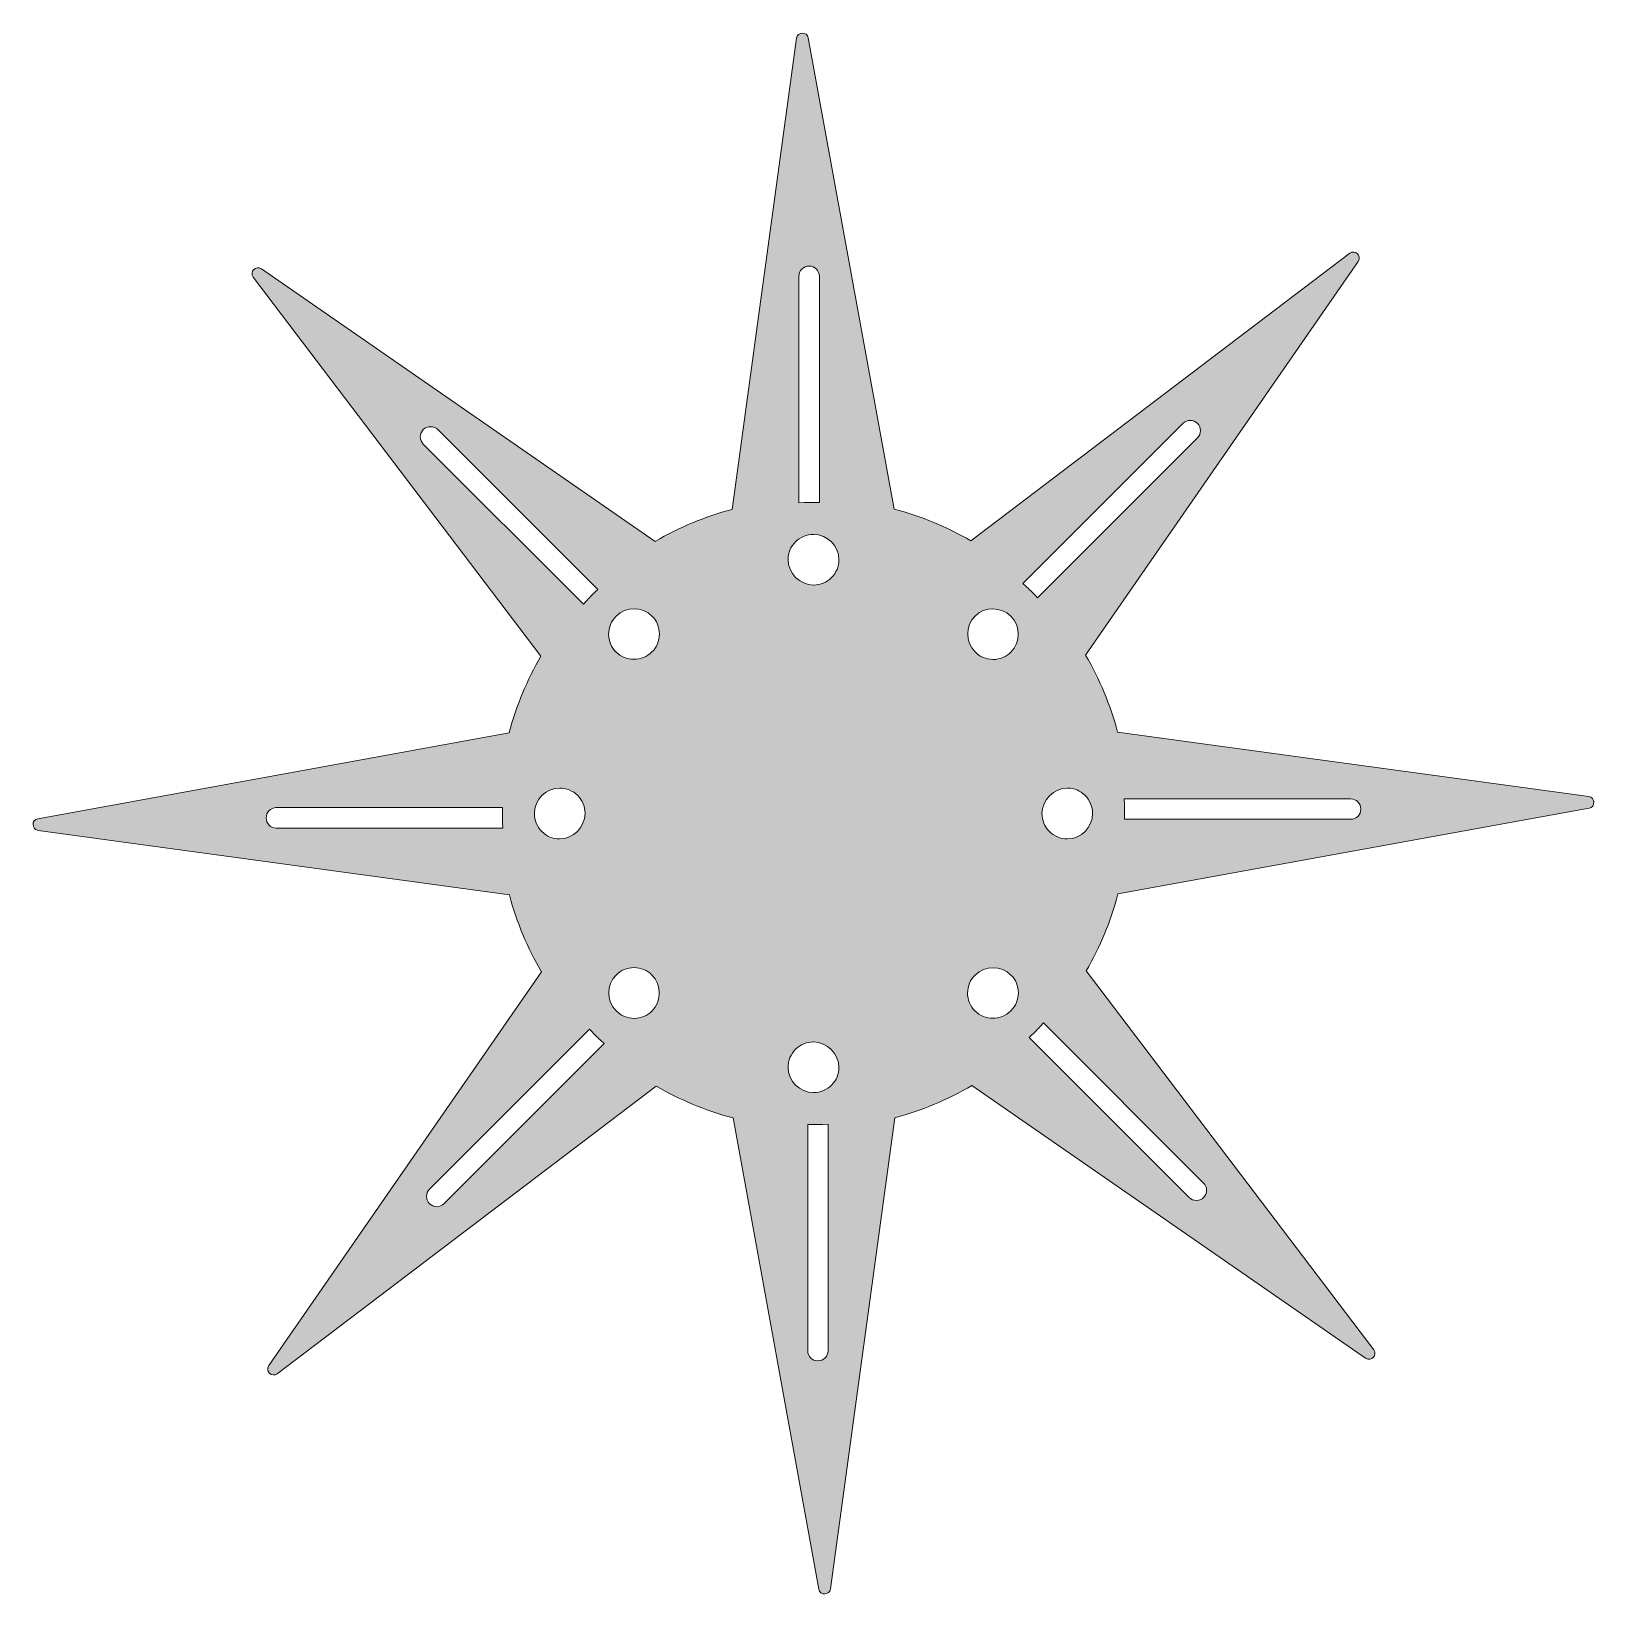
# Model space of a CAD drawing. Header units: inches. Extents: x 12.2 to 24.3, y -24.3 to -12.2.
import ezdxf

# ---------------------------------------------------------------- set-up
doc = ezdxf.new("R2010")
doc.units = ezdxf.units.IN
doc.header["$MEASUREMENT"] = 0
doc.layers.add('Layer 1', color=7, linetype='Continuous')

msp = doc.modelspace()

# ---------------------------------------------------------------- hatches: boundary and pattern name
at = {"layer": 'Layer 1', "true_color": 0xffffff}
h = msp.add_hatch(color=7, dxfattribs=at)
h.dxf.hatch_style = 2
edge = h.paths.add_edge_path()
edge.add_spline(control_points=[(24.204, -18.108), (24.204, -18.108), (20.582, -17.612), (20.582, -17.612), (20.526, -17.403), (20.443, -17.204), (20.336, -17.021), (20.336, -17.021), (22.432, -13.994), (22.432, -13.994), (22.461, -13.951), (22.408, -13.9), (22.367, -13.931), (22.367, -13.931), (19.454, -16.142), (19.454, -16.142), (19.271, -16.036), (19.072, -15.953), (18.863, -15.898), (18.863, -15.898), (18.204, -12.276), (18.204, -12.276), (18.195, -12.225), (18.121, -12.226), (18.114, -12.278), (18.114, -12.278), (17.618, -15.9), (17.618, -15.9), (17.408, -15.956), (17.21, -16.039), (17.027, -16.146), (17.027, -16.146), (13.999, -14.05), (13.999, -14.05), (13.957, -14.021), (13.906, -14.074), (13.937, -14.115), (13.937, -14.115), (16.148, -17.028), (16.148, -17.028), (16.042, -17.211), (15.959, -17.41), (15.903, -17.619), (15.903, -17.619), (12.281, -18.278), (12.281, -18.278), (12.23, -18.287), (12.232, -18.361), (12.283, -18.368), (12.283, -18.368), (15.906, -18.864), (15.906, -18.864), (15.961, -19.074), (16.045, -19.272), (16.152, -19.455), (16.152, -19.455), (14.056, -22.483), (14.056, -22.483), (14.026, -22.525), (14.08, -22.576), (14.121, -22.545), (14.121, -22.545), (17.033, -20.334), (17.033, -20.334), (17.217, -20.44), (17.415, -20.523), (17.625, -20.579), (17.625, -20.579), (18.284, -24.201), (18.284, -24.201), (18.293, -24.252), (18.367, -24.25), (18.374, -24.199), (18.374, -24.199), (18.87, -20.577), (18.87, -20.577), (19.079, -20.521), (19.278, -20.437), (19.461, -20.33), (19.461, -20.33), (22.488, -22.426), (22.488, -22.426), (22.531, -22.456), (22.582, -22.402), (22.551, -22.361), (22.551, -22.361), (20.34, -19.449), (20.34, -19.449), (20.446, -19.265), (20.529, -19.067), (20.584, -18.857), (20.584, -18.857), (24.206, -18.198), (24.206, -18.198), (24.257, -18.189), (24.256, -18.115), (24.204, -18.108)], knot_values=[0, 0, 0, 0, 1, 1, 1, 2, 2, 2, 3, 3, 3, 4, 4, 4, 5, 5, 5, 6, 6, 6, 7, 7, 7, 8, 8, 8, 9, 9, 9, 10, 10, 10, 11, 11, 11, 12, 12, 12, 13, 13, 13, 14, 14, 14, 15, 15, 15, 16, 16, 16, 17, 17, 17, 18, 18, 18, 19, 19, 19, 20, 20, 20, 21, 21, 21, 22, 22, 22, 23, 23, 23, 24, 24, 24, 25, 25, 25, 26, 26, 26, 27, 27, 27, 28, 28, 28, 29, 29, 29, 30, 30, 30, 31, 31, 31, 32, 32, 32, 32], degree=3, periodic=1)
edge = h.paths.add_edge_path()
edge.add_spline(control_points=[(14.114, -18.351), (14.071, -18.351), (14.036, -18.315), (14.036, -18.272), (14.036, -18.228), (14.071, -18.193), (14.114, -18.193), (14.114, -18.193), (15.852, -18.193), (15.852, -18.193), (15.852, -18.193), (15.852, -18.238), (15.852, -18.238), (15.852, -18.261), (15.853, -18.285), (15.853, -18.308), (15.853, -18.308), (15.855, -18.351), (15.855, -18.351), (15.855, -18.351), (14.114, -18.351), (14.114, -18.351)], knot_values=[0, 0, 0, 0, 1, 1, 1, 2, 2, 2, 3, 3, 3, 4, 4, 4, 5, 5, 5, 6, 6, 6, 7, 7, 7, 7], degree=3, periodic=1)
edge = h.paths.add_edge_path()
edge.add_spline(control_points=[(15.244, -15.398), (15.229, -15.383), (15.221, -15.363), (15.221, -15.342), (15.221, -15.321), (15.23, -15.301), (15.244, -15.286), (15.274, -15.257), (15.326, -15.257), (15.356, -15.286), (15.356, -15.286), (16.585, -16.515), (16.585, -16.515), (16.585, -16.515), (16.564, -16.535), (16.564, -16.535), (16.541, -16.559), (16.518, -16.583), (16.495, -16.607), (16.495, -16.607), (16.475, -16.628), (16.475, -16.628), (16.475, -16.628), (15.244, -15.398), (15.244, -15.398)], knot_values=[0, 0, 0, 0, 1, 1, 1, 2, 2, 2, 3, 3, 3, 4, 4, 4, 5, 5, 5, 6, 6, 6, 7, 7, 7, 8, 8, 8, 8], degree=3, periodic=1)
edge = h.paths.add_edge_path()
edge.add_spline(control_points=[(16.098, -18.238), (16.099, -18.131), (16.186, -18.043), (16.293, -18.043), (16.341, -18.042), (16.394, -18.063), (16.431, -18.1), (16.468, -18.138), (16.488, -18.187), (16.488, -18.238), (16.486, -18.344), (16.397, -18.433), (16.292, -18.434), (16.292, -18.434), (16.291, -18.434), (16.291, -18.434), (16.24, -18.434), (16.192, -18.414), (16.156, -18.377), (16.118, -18.34), (16.098, -18.291), (16.098, -18.238)], knot_values=[0, 0, 0, 0, 1, 1, 1, 2, 2, 2, 3, 3, 3, 4, 4, 4, 5, 5, 5, 6, 6, 6, 7, 7, 7, 7], degree=3, periodic=1)
edge = h.paths.add_edge_path()
edge.add_spline(control_points=[(15.403, -21.238), (15.388, -21.253), (15.368, -21.261), (15.348, -21.261), (15.327, -21.261), (15.307, -21.253), (15.292, -21.238), (15.261, -21.207), (15.261, -21.157), (15.292, -21.126), (15.292, -21.126), (16.521, -19.897), (16.521, -19.897), (16.521, -19.897), (16.541, -19.918), (16.541, -19.918), (16.564, -19.941), (16.588, -19.964), (16.612, -19.987), (16.612, -19.987), (16.634, -20.007), (16.634, -20.007), (16.634, -20.007), (15.403, -21.238), (15.403, -21.238)], knot_values=[0, 0, 0, 0, 1, 1, 1, 2, 2, 2, 3, 3, 3, 4, 4, 4, 5, 5, 5, 6, 6, 6, 7, 7, 7, 8, 8, 8, 8], degree=3, periodic=1)
edge = h.paths.add_edge_path()
edge.add_spline(control_points=[(17.002, -19.757), (16.966, -19.793), (16.917, -19.813), (16.866, -19.813), (16.866, -19.813), (16.866, -19.813), (16.866, -19.813), (16.813, -19.813), (16.764, -19.793), (16.727, -19.755), (16.651, -19.679), (16.651, -19.555), (16.726, -19.48), (16.761, -19.444), (16.812, -19.423), (16.864, -19.423), (16.864, -19.423), (16.864, -19.423), (16.864, -19.423), (16.917, -19.423), (16.966, -19.443), (17.002, -19.48), (17.076, -19.555), (17.076, -19.682), (17.002, -19.757)], knot_values=[0, 0, 0, 0, 1, 1, 1, 2, 2, 2, 3, 3, 3, 4, 4, 4, 5, 5, 5, 6, 6, 6, 7, 7, 7, 8, 8, 8, 8], degree=3, periodic=1)
edge = h.paths.add_edge_path()
edge.add_spline(control_points=[(17.002, -16.996), (16.964, -17.033), (16.914, -17.052), (16.863, -17.052), (16.813, -17.052), (16.763, -17.033), (16.725, -16.996), (16.689, -16.96), (16.669, -16.912), (16.669, -16.86), (16.669, -16.808), (16.689, -16.758), (16.727, -16.721), (16.803, -16.646), (16.927, -16.645), (17.002, -16.72), (17.039, -16.756), (17.059, -16.806), (17.059, -16.859), (17.059, -16.911), (17.039, -16.96), (17.002, -16.996)], knot_values=[0, 0, 0, 0, 1, 1, 1, 2, 2, 2, 3, 3, 3, 4, 4, 4, 5, 5, 5, 6, 6, 6, 7, 7, 7, 7], degree=3, periodic=1)
edge = h.paths.add_edge_path()
edge.add_spline(control_points=[(18.131, -14.109), (18.131, -14.065), (18.167, -14.03), (18.21, -14.03), (18.254, -14.03), (18.289, -14.065), (18.289, -14.109), (18.289, -14.109), (18.289, -15.847), (18.289, -15.847), (18.289, -15.847), (18.244, -15.846), (18.244, -15.846), (18.22, -15.846), (18.196, -15.847), (18.172, -15.848), (18.172, -15.848), (18.131, -15.849), (18.131, -15.849), (18.131, -15.849), (18.131, -14.109), (18.131, -14.109)], knot_values=[0, 0, 0, 0, 1, 1, 1, 2, 2, 2, 3, 3, 3, 4, 4, 4, 5, 5, 5, 6, 6, 6, 7, 7, 7, 7], degree=3, periodic=1)
edge = h.paths.add_edge_path()
edge.add_spline(control_points=[(18.356, -22.368), (18.356, -22.411), (18.321, -22.446), (18.277, -22.446), (18.234, -22.446), (18.199, -22.411), (18.199, -22.368), (18.199, -22.368), (18.199, -20.63), (18.199, -20.63), (18.199, -20.63), (18.244, -20.63), (18.244, -20.63), (18.267, -20.63), (18.29, -20.629), (18.313, -20.629), (18.313, -20.629), (18.356, -20.627), (18.356, -20.627), (18.356, -20.627), (18.356, -22.368), (18.356, -22.368)], knot_values=[0, 0, 0, 0, 1, 1, 1, 2, 2, 2, 3, 3, 3, 4, 4, 4, 5, 5, 5, 6, 6, 6, 7, 7, 7, 7], degree=3, periodic=1)
edge = h.paths.add_edge_path()
edge.add_spline(control_points=[(18.383, -20.327), (18.346, -20.363), (18.297, -20.384), (18.245, -20.384), (18.244, -20.384), (18.244, -20.384), (18.244, -20.384), (18.137, -20.383), (18.049, -20.296), (18.048, -20.189), (18.048, -20.139), (18.069, -20.088), (18.106, -20.051), (18.143, -20.015), (18.191, -19.994), (18.242, -19.994), (18.242, -19.994), (18.243, -19.994), (18.244, -19.994), (18.349, -19.996), (18.439, -20.085), (18.439, -20.19), (18.44, -20.241), (18.42, -20.29), (18.383, -20.327)], knot_values=[0, 0, 0, 0, 1, 1, 1, 2, 2, 2, 3, 3, 3, 4, 4, 4, 5, 5, 5, 6, 6, 6, 7, 7, 7, 8, 8, 8, 8], degree=3, periodic=1)
edge = h.paths.add_edge_path()
edge.add_spline(control_points=[(18.382, -16.425), (18.345, -16.462), (18.297, -16.482), (18.246, -16.482), (18.245, -16.482), (18.245, -16.482), (18.244, -16.482), (18.138, -16.481), (18.049, -16.391), (18.048, -16.286), (18.048, -16.235), (18.068, -16.187), (18.105, -16.15), (18.141, -16.113), (18.191, -16.093), (18.243, -16.093), (18.243, -16.093), (18.244, -16.093), (18.244, -16.093), (18.351, -16.093), (18.439, -16.181), (18.439, -16.287), (18.44, -16.338), (18.419, -16.388), (18.382, -16.425)], knot_values=[0, 0, 0, 0, 1, 1, 1, 2, 2, 2, 3, 3, 3, 4, 4, 4, 5, 5, 5, 6, 6, 6, 7, 7, 7, 8, 8, 8, 8], degree=3, periodic=1)
edge = h.paths.add_edge_path()
edge.add_spline(control_points=[(19.486, -16.72), (19.559, -16.646), (19.687, -16.647), (19.761, -16.721), (19.836, -16.797), (19.837, -16.921), (19.762, -16.997), (19.726, -17.033), (19.676, -17.054), (19.624, -17.054), (19.624, -17.054), (19.624, -17.054), (19.623, -17.054), (19.571, -17.053), (19.522, -17.033), (19.486, -16.996), (19.412, -16.921), (19.412, -16.794), (19.486, -16.72)], knot_values=[0, 0, 0, 0, 1, 1, 1, 2, 2, 2, 3, 3, 3, 4, 4, 4, 5, 5, 5, 6, 6, 6, 6], degree=3, periodic=1)
edge = h.paths.add_edge_path()
edge.add_spline(control_points=[(19.761, -19.755), (19.723, -19.793), (19.672, -19.812), (19.622, -19.812), (19.573, -19.812), (19.523, -19.793), (19.485, -19.756), (19.449, -19.72), (19.428, -19.67), (19.428, -19.618), (19.429, -19.565), (19.449, -19.516), (19.486, -19.48), (19.561, -19.406), (19.688, -19.406), (19.762, -19.48), (19.799, -19.516), (19.819, -19.565), (19.819, -19.616), (19.819, -19.669), (19.798, -19.718), (19.761, -19.755)], knot_values=[0, 0, 0, 0, 1, 1, 1, 2, 2, 2, 3, 3, 3, 4, 4, 4, 5, 5, 5, 6, 6, 6, 7, 7, 7, 7], degree=3, periodic=1)
edge = h.paths.add_edge_path()
edge.add_spline(control_points=[(19.854, -16.47), (19.854, -16.47), (21.084, -15.239), (21.084, -15.239), (21.115, -15.208), (21.165, -15.208), (21.196, -15.239), (21.211, -15.254), (21.219, -15.273), (21.219, -15.295), (21.219, -15.316), (21.211, -15.335), (21.196, -15.35), (21.196, -15.35), (19.967, -16.579), (19.967, -16.579), (19.967, -16.579), (19.947, -16.559), (19.947, -16.559), (19.923, -16.535), (19.9, -16.512), (19.875, -16.49), (19.875, -16.49), (19.854, -16.47), (19.854, -16.47)], knot_values=[0, 0, 0, 0, 1, 1, 1, 2, 2, 2, 3, 3, 3, 4, 4, 4, 5, 5, 5, 6, 6, 6, 7, 7, 7, 8, 8, 8, 8], degree=3, periodic=1)
edge = h.paths.add_edge_path()
edge.add_spline(control_points=[(21.243, -21.079), (21.274, -21.109), (21.274, -21.159), (21.243, -21.19), (21.228, -21.206), (21.208, -21.213), (21.187, -21.213), (21.167, -21.213), (21.147, -21.206), (21.132, -21.19), (21.132, -21.19), (19.903, -19.961), (19.903, -19.961), (19.903, -19.961), (19.923, -19.941), (19.923, -19.941), (19.947, -19.918), (19.97, -19.894), (19.992, -19.87), (19.992, -19.87), (20.013, -19.848), (20.013, -19.848), (20.013, -19.848), (21.243, -21.079), (21.243, -21.079)], knot_values=[0, 0, 0, 0, 1, 1, 1, 2, 2, 2, 3, 3, 3, 4, 4, 4, 5, 5, 5, 6, 6, 6, 7, 7, 7, 8, 8, 8, 8], degree=3, periodic=1)
edge = h.paths.add_edge_path()
edge.add_spline(control_points=[(20.195, -18.434), (20.195, -18.434), (20.194, -18.434), (20.194, -18.434), (20.143, -18.434), (20.094, -18.413), (20.057, -18.376), (20.02, -18.339), (20, -18.29), (20, -18.238), (20.001, -18.133), (20.091, -18.043), (20.196, -18.043), (20.196, -18.043), (20.196, -18.043), (20.197, -18.043), (20.248, -18.043), (20.296, -18.063), (20.332, -18.099), (20.369, -18.136), (20.389, -18.186), (20.389, -18.238), (20.389, -18.345), (20.302, -18.433), (20.195, -18.434)], knot_values=[0, 0, 0, 0, 1, 1, 1, 2, 2, 2, 3, 3, 3, 4, 4, 4, 5, 5, 5, 6, 6, 6, 7, 7, 7, 8, 8, 8, 8], degree=3, periodic=1)
edge = h.paths.add_edge_path()
edge.add_spline(control_points=[(22.373, -18.283), (22.373, -18.283), (20.635, -18.283), (20.635, -18.283), (20.635, -18.283), (20.636, -18.238), (20.636, -18.238), (20.636, -18.215), (20.635, -18.192), (20.634, -18.169), (20.634, -18.169), (20.633, -18.126), (20.633, -18.126), (20.633, -18.126), (22.373, -18.126), (22.373, -18.126), (22.417, -18.126), (22.452, -18.161), (22.452, -18.205), (22.452, -18.248), (22.417, -18.283), (22.373, -18.283)], knot_values=[0, 0, 0, 0, 1, 1, 1, 2, 2, 2, 3, 3, 3, 4, 4, 4, 5, 5, 5, 6, 6, 6, 7, 7, 7, 7], degree=3, periodic=1)

# ---------------------------------------------------------------- linework, layer by layer
at = {"layer": 'Layer 1', "lineweight": 0}
for points, knots in [([(24.204, -18.108), (24.204, -18.108), (20.582, -17.612), (20.582, -17.612), (20.526, -17.403), (20.443, -17.204), (20.336, -17.021), (20.336, -17.021), (22.432, -13.994), (22.432, -13.994), (22.461, -13.951), (22.408, -13.9), (22.367, -13.931), (22.367, -13.931), (19.454, -16.142), (19.454, -16.142), (19.271, -16.036), (19.072, -15.953), (18.863, -15.898), (18.863, -15.898), (18.204, -12.276), (18.204, -12.276), (18.195, -12.225), (18.121, -12.226), (18.114, -12.278), (18.114, -12.278), (17.618, -15.9), (17.618, -15.9), (17.408, -15.956), (17.21, -16.039), (17.027, -16.146), (17.027, -16.146), (13.999, -14.05), (13.999, -14.05), (13.957, -14.021), (13.906, -14.074), (13.937, -14.115), (13.937, -14.115), (16.148, -17.028), (16.148, -17.028), (16.042, -17.211), (15.959, -17.41), (15.903, -17.619), (15.903, -17.619), (12.281, -18.278), (12.281, -18.278), (12.23, -18.287), (12.232, -18.361), (12.283, -18.368), (12.283, -18.368), (15.906, -18.864), (15.906, -18.864), (15.961, -19.074), (16.045, -19.272), (16.152, -19.455), (16.152, -19.455), (14.056, -22.483), (14.056, -22.483), (14.026, -22.525), (14.08, -22.576), (14.121, -22.545), (14.121, -22.545), (17.033, -20.334), (17.033, -20.334), (17.217, -20.44), (17.415, -20.523), (17.625, -20.579), (17.625, -20.579), (18.284, -24.201), (18.284, -24.201), (18.293, -24.252), (18.367, -24.25), (18.374, -24.199), (18.374, -24.199), (18.87, -20.577), (18.87, -20.577), (19.079, -20.521), (19.278, -20.437), (19.461, -20.33), (19.461, -20.33), (22.488, -22.426), (22.488, -22.426), (22.531, -22.456), (22.582, -22.402), (22.551, -22.361), (22.551, -22.361), (20.34, -19.449), (20.34, -19.449), (20.446, -19.265), (20.529, -19.067), (20.584, -18.857), (20.584, -18.857), (24.206, -18.198), (24.206, -18.198), (24.257, -18.189), (24.256, -18.115), (24.204, -18.108)], [0, 0, 0, 0, 1, 1, 1, 2, 2, 2, 3, 3, 3, 4, 4, 4, 5, 5, 5, 6, 6, 6, 7, 7, 7, 8, 8, 8, 9, 9, 9, 10, 10, 10, 11, 11, 11, 12, 12, 12, 13, 13, 13, 14, 14, 14, 15, 15, 15, 16, 16, 16, 17, 17, 17, 18, 18, 18, 19, 19, 19, 20, 20, 20, 21, 21, 21, 22, 22, 22, 23, 23, 23, 24, 24, 24, 25, 25, 25, 26, 26, 26, 27, 27, 27, 28, 28, 28, 29, 29, 29, 30, 30, 30, 31, 31, 31, 32, 32, 32, 32]), ([(18.131, -14.109), (18.131, -14.065), (18.167, -14.03), (18.21, -14.03), (18.254, -14.03), (18.289, -14.065), (18.289, -14.109), (18.289, -14.109), (18.289, -15.847), (18.289, -15.847), (18.289, -15.847), (18.244, -15.846), (18.244, -15.846), (18.22, -15.846), (18.196, -15.847), (18.172, -15.848), (18.172, -15.848), (18.131, -15.849), (18.131, -15.849), (18.131, -15.849), (18.131, -14.109), (18.131, -14.109)], [0, 0, 0, 0, 1, 1, 1, 2, 2, 2, 3, 3, 3, 4, 4, 4, 5, 5, 5, 6, 6, 6, 7, 7, 7, 7]), ([(15.244, -15.398), (15.229, -15.383), (15.221, -15.363), (15.221, -15.342), (15.221, -15.321), (15.23, -15.301), (15.244, -15.286), (15.274, -15.257), (15.326, -15.257), (15.356, -15.286), (15.356, -15.286), (16.585, -16.515), (16.585, -16.515), (16.585, -16.515), (16.564, -16.535), (16.564, -16.535), (16.541, -16.559), (16.518, -16.583), (16.495, -16.607), (16.495, -16.607), (16.475, -16.628), (16.475, -16.628), (16.475, -16.628), (15.244, -15.398), (15.244, -15.398)], [0, 0, 0, 0, 1, 1, 1, 2, 2, 2, 3, 3, 3, 4, 4, 4, 5, 5, 5, 6, 6, 6, 7, 7, 7, 8, 8, 8, 8]), ([(19.854, -16.47), (19.854, -16.47), (21.084, -15.239), (21.084, -15.239), (21.115, -15.208), (21.165, -15.208), (21.196, -15.239), (21.211, -15.254), (21.219, -15.273), (21.219, -15.295), (21.219, -15.316), (21.211, -15.335), (21.196, -15.35), (21.196, -15.35), (19.967, -16.579), (19.967, -16.579), (19.967, -16.579), (19.947, -16.559), (19.947, -16.559), (19.923, -16.535), (19.9, -16.512), (19.875, -16.49), (19.875, -16.49), (19.854, -16.47), (19.854, -16.47)], [0, 0, 0, 0, 1, 1, 1, 2, 2, 2, 3, 3, 3, 4, 4, 4, 5, 5, 5, 6, 6, 6, 7, 7, 7, 8, 8, 8, 8]), ([(18.382, -16.425), (18.345, -16.462), (18.297, -16.482), (18.246, -16.482), (18.245, -16.482), (18.245, -16.482), (18.244, -16.482), (18.138, -16.481), (18.049, -16.391), (18.048, -16.286), (18.048, -16.235), (18.068, -16.187), (18.105, -16.15), (18.141, -16.113), (18.191, -16.093), (18.243, -16.093), (18.243, -16.093), (18.244, -16.093), (18.244, -16.093), (18.351, -16.093), (18.439, -16.181), (18.439, -16.287), (18.44, -16.338), (18.419, -16.388), (18.382, -16.425)], [0, 0, 0, 0, 1, 1, 1, 2, 2, 2, 3, 3, 3, 4, 4, 4, 5, 5, 5, 6, 6, 6, 7, 7, 7, 8, 8, 8, 8]), ([(17.002, -16.996), (16.964, -17.033), (16.914, -17.052), (16.863, -17.052), (16.813, -17.052), (16.763, -17.033), (16.725, -16.996), (16.689, -16.96), (16.669, -16.912), (16.669, -16.86), (16.669, -16.808), (16.689, -16.758), (16.727, -16.721), (16.803, -16.646), (16.927, -16.645), (17.002, -16.72), (17.039, -16.756), (17.059, -16.806), (17.059, -16.859), (17.059, -16.911), (17.039, -16.96), (17.002, -16.996)], [0, 0, 0, 0, 1, 1, 1, 2, 2, 2, 3, 3, 3, 4, 4, 4, 5, 5, 5, 6, 6, 6, 7, 7, 7, 7]), ([(19.486, -16.72), (19.559, -16.646), (19.687, -16.647), (19.761, -16.721), (19.836, -16.797), (19.837, -16.921), (19.762, -16.997), (19.726, -17.033), (19.676, -17.054), (19.624, -17.054), (19.624, -17.054), (19.624, -17.054), (19.623, -17.054), (19.571, -17.053), (19.522, -17.033), (19.486, -16.996), (19.412, -16.921), (19.412, -16.794), (19.486, -16.72)], [0, 0, 0, 0, 1, 1, 1, 2, 2, 2, 3, 3, 3, 4, 4, 4, 5, 5, 5, 6, 6, 6, 6]), ([(16.098, -18.238), (16.099, -18.131), (16.186, -18.043), (16.293, -18.043), (16.341, -18.042), (16.394, -18.063), (16.431, -18.1), (16.468, -18.138), (16.488, -18.187), (16.488, -18.238), (16.486, -18.344), (16.397, -18.433), (16.292, -18.434), (16.292, -18.434), (16.291, -18.434), (16.291, -18.434), (16.24, -18.434), (16.192, -18.414), (16.156, -18.377), (16.118, -18.34), (16.098, -18.291), (16.098, -18.238)], [0, 0, 0, 0, 1, 1, 1, 2, 2, 2, 3, 3, 3, 4, 4, 4, 5, 5, 5, 6, 6, 6, 7, 7, 7, 7]), ([(20.195, -18.434), (20.195, -18.434), (20.194, -18.434), (20.194, -18.434), (20.143, -18.434), (20.094, -18.413), (20.057, -18.376), (20.02, -18.339), (20, -18.29), (20, -18.238), (20.001, -18.133), (20.091, -18.043), (20.196, -18.043), (20.196, -18.043), (20.196, -18.043), (20.197, -18.043), (20.248, -18.043), (20.296, -18.063), (20.332, -18.099), (20.369, -18.136), (20.389, -18.186), (20.389, -18.238), (20.389, -18.345), (20.302, -18.433), (20.195, -18.434)], [0, 0, 0, 0, 1, 1, 1, 2, 2, 2, 3, 3, 3, 4, 4, 4, 5, 5, 5, 6, 6, 6, 7, 7, 7, 8, 8, 8, 8]), ([(22.373, -18.283), (22.373, -18.283), (20.635, -18.283), (20.635, -18.283), (20.635, -18.283), (20.636, -18.238), (20.636, -18.238), (20.636, -18.215), (20.635, -18.192), (20.634, -18.169), (20.634, -18.169), (20.633, -18.126), (20.633, -18.126), (20.633, -18.126), (22.373, -18.126), (22.373, -18.126), (22.417, -18.126), (22.452, -18.161), (22.452, -18.205), (22.452, -18.248), (22.417, -18.283), (22.373, -18.283)], [0, 0, 0, 0, 1, 1, 1, 2, 2, 2, 3, 3, 3, 4, 4, 4, 5, 5, 5, 6, 6, 6, 7, 7, 7, 7]), ([(14.114, -18.351), (14.071, -18.351), (14.036, -18.315), (14.036, -18.272), (14.036, -18.228), (14.071, -18.193), (14.114, -18.193), (14.114, -18.193), (15.852, -18.193), (15.852, -18.193), (15.852, -18.193), (15.852, -18.238), (15.852, -18.238), (15.852, -18.261), (15.853, -18.285), (15.853, -18.308), (15.853, -18.308), (15.855, -18.351), (15.855, -18.351), (15.855, -18.351), (14.114, -18.351), (14.114, -18.351)], [0, 0, 0, 0, 1, 1, 1, 2, 2, 2, 3, 3, 3, 4, 4, 4, 5, 5, 5, 6, 6, 6, 7, 7, 7, 7]), ([(17.002, -19.757), (16.966, -19.793), (16.917, -19.813), (16.866, -19.813), (16.866, -19.813), (16.866, -19.813), (16.866, -19.813), (16.813, -19.813), (16.764, -19.793), (16.727, -19.755), (16.651, -19.679), (16.651, -19.555), (16.726, -19.48), (16.761, -19.444), (16.812, -19.423), (16.864, -19.423), (16.864, -19.423), (16.864, -19.423), (16.864, -19.423), (16.917, -19.423), (16.966, -19.443), (17.002, -19.48), (17.076, -19.555), (17.076, -19.682), (17.002, -19.757)], [0, 0, 0, 0, 1, 1, 1, 2, 2, 2, 3, 3, 3, 4, 4, 4, 5, 5, 5, 6, 6, 6, 7, 7, 7, 8, 8, 8, 8]), ([(19.761, -19.755), (19.723, -19.793), (19.672, -19.812), (19.622, -19.812), (19.573, -19.812), (19.523, -19.793), (19.485, -19.756), (19.449, -19.72), (19.428, -19.67), (19.428, -19.618), (19.429, -19.565), (19.449, -19.516), (19.486, -19.48), (19.561, -19.406), (19.688, -19.406), (19.762, -19.48), (19.799, -19.516), (19.819, -19.565), (19.819, -19.616), (19.819, -19.669), (19.798, -19.718), (19.761, -19.755)], [0, 0, 0, 0, 1, 1, 1, 2, 2, 2, 3, 3, 3, 4, 4, 4, 5, 5, 5, 6, 6, 6, 7, 7, 7, 7]), ([(15.403, -21.238), (15.388, -21.253), (15.368, -21.261), (15.348, -21.261), (15.327, -21.261), (15.307, -21.253), (15.292, -21.238), (15.261, -21.207), (15.261, -21.157), (15.292, -21.126), (15.292, -21.126), (16.521, -19.897), (16.521, -19.897), (16.521, -19.897), (16.541, -19.918), (16.541, -19.918), (16.564, -19.941), (16.588, -19.964), (16.612, -19.987), (16.612, -19.987), (16.634, -20.007), (16.634, -20.007), (16.634, -20.007), (15.403, -21.238), (15.403, -21.238)], [0, 0, 0, 0, 1, 1, 1, 2, 2, 2, 3, 3, 3, 4, 4, 4, 5, 5, 5, 6, 6, 6, 7, 7, 7, 8, 8, 8, 8]), ([(21.243, -21.079), (21.274, -21.109), (21.274, -21.159), (21.243, -21.19), (21.228, -21.206), (21.208, -21.213), (21.187, -21.213), (21.167, -21.213), (21.147, -21.206), (21.132, -21.19), (21.132, -21.19), (19.903, -19.961), (19.903, -19.961), (19.903, -19.961), (19.923, -19.941), (19.923, -19.941), (19.947, -19.918), (19.97, -19.894), (19.992, -19.87), (19.992, -19.87), (20.013, -19.848), (20.013, -19.848), (20.013, -19.848), (21.243, -21.079), (21.243, -21.079)], [0, 0, 0, 0, 1, 1, 1, 2, 2, 2, 3, 3, 3, 4, 4, 4, 5, 5, 5, 6, 6, 6, 7, 7, 7, 8, 8, 8, 8]), ([(18.383, -20.327), (18.346, -20.363), (18.297, -20.384), (18.245, -20.384), (18.244, -20.384), (18.244, -20.384), (18.244, -20.384), (18.137, -20.383), (18.049, -20.296), (18.048, -20.189), (18.048, -20.139), (18.069, -20.088), (18.106, -20.051), (18.143, -20.015), (18.191, -19.994), (18.242, -19.994), (18.242, -19.994), (18.243, -19.994), (18.244, -19.994), (18.349, -19.996), (18.439, -20.085), (18.439, -20.19), (18.44, -20.241), (18.42, -20.29), (18.383, -20.327)], [0, 0, 0, 0, 1, 1, 1, 2, 2, 2, 3, 3, 3, 4, 4, 4, 5, 5, 5, 6, 6, 6, 7, 7, 7, 8, 8, 8, 8]), ([(18.356, -22.368), (18.356, -22.411), (18.321, -22.446), (18.277, -22.446), (18.234, -22.446), (18.199, -22.411), (18.199, -22.368), (18.199, -22.368), (18.199, -20.63), (18.199, -20.63), (18.199, -20.63), (18.244, -20.63), (18.244, -20.63), (18.267, -20.63), (18.29, -20.629), (18.313, -20.629), (18.313, -20.629), (18.356, -20.627), (18.356, -20.627), (18.356, -20.627), (18.356, -22.368), (18.356, -22.368)], [0, 0, 0, 0, 1, 1, 1, 2, 2, 2, 3, 3, 3, 4, 4, 4, 5, 5, 5, 6, 6, 6, 7, 7, 7, 7])]:
    msp.add_open_spline(points, degree=3, knots=knots, dxfattribs=at)

doc.saveas('drawing.dxf')
